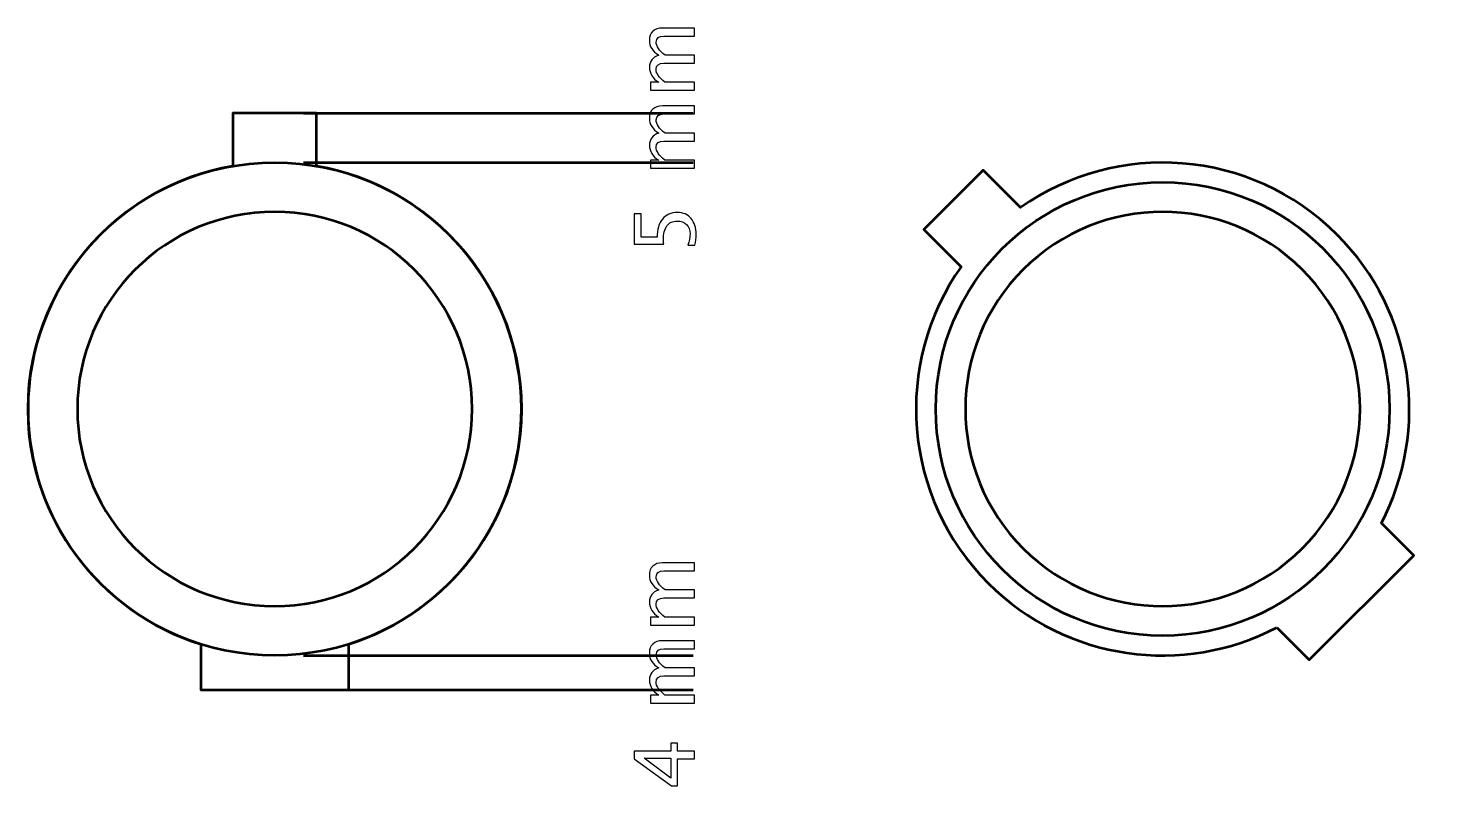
# Model space of a CAD drawing. Header units: centimetres. Extents: x -42.5 to 44.4, y -43.5 to 43.2.
# Drawn here: x -31 to -16.79, y 12.68 to 20.36 of the extents above; entities that cross this region are included whole.
import ezdxf

# ---------------------------------------------------------------- set-up
doc = ezdxf.new("R2010")
doc.units = ezdxf.units.CM
doc.header["$MEASUREMENT"] = 0
doc.layers.add('Layer 1', color=7, linetype='Continuous')

msp = doc.modelspace()

# ---------------------------------------------------------------- linework, layer by layer
at = {"layer": 'Layer 1', "color": 4, "lineweight": 53}
msp.add_ellipse((-28.49999, 16.49999), major_axis=(0, 2.50001), ratio=1, dxfattribs=at)
at = {"layer": 'Layer 1', "lineweight": 53}
msp.add_ellipse((-19.5, 16.5), major_axis=(0, 2.3), ratio=1, dxfattribs=at)
at = {"layer": 'Layer 1'}
for points, knots in [([(-24.24393, 19.73288), (-24.24393, 19.73288), (-24.69267, 19.73288), (-24.69267, 19.73288), (-24.69267, 19.73288), (-24.69267, 19.73288), (-24.69267, 19.81416), (-24.69267, 19.81416), (-24.69267, 19.81416), (-24.69267, 19.81416), (-24.60786, 19.81416), (-24.60786, 19.81416), (-24.60786, 19.81416), (-24.67065, 19.85381), (-24.70198, 19.90461), (-24.70198, 19.96684), (-24.70198, 19.96684), (-24.70198, 20.02682), (-24.67065, 20.0676), (-24.60786, 20.08933), (-24.60786, 20.08933), (-24.67122, 20.12785), (-24.70283, 20.17809), (-24.70283, 20.23975), (-24.70283, 20.23975), (-24.70283, 20.27912), (-24.69125, 20.30974), (-24.66797, 20.33162), (-24.66797, 20.33162), (-24.64469, 20.35349), (-24.61209, 20.3645), (-24.57018, 20.3645), (-24.57018, 20.3645), (-24.57018, 20.3645), (-24.24393, 20.3645), (-24.24393, 20.3645), (-24.24393, 20.3645), (-24.24393, 20.3645), (-24.24393, 20.28322), (-24.24393, 20.28322), (-24.24393, 20.28322), (-24.24393, 20.28322), (-24.55677, 20.28322), (-24.55677, 20.28322), (-24.55677, 20.28322), (-24.60786, 20.28322), (-24.6334, 20.2629), (-24.6334, 20.22226), (-24.6334, 20.22226), (-24.6334, 20.18006), (-24.60362, 20.13575), (-24.54393, 20.08933), (-24.54393, 20.08933), (-24.54393, 20.08933), (-24.24393, 20.08933), (-24.24393, 20.08933), (-24.24393, 20.08933), (-24.24393, 20.08933), (-24.24393, 20.00805), (-24.24393, 20.00805), (-24.24393, 20.00805), (-24.24393, 20.00805), (-24.55706, 20.00805), (-24.55706, 20.00805), (-24.55706, 20.00805), (-24.60856, 20.00805), (-24.63424, 19.98745), (-24.63424, 19.9461), (-24.63424, 19.9461), (-24.63424, 19.90504), (-24.60433, 19.86101), (-24.54436, 19.81416), (-24.54436, 19.81416), (-24.54436, 19.81416), (-24.24393, 19.81416), (-24.24393, 19.81416), (-24.24393, 19.81416), (-24.24393, 19.81416), (-24.24393, 19.73288), (-24.24393, 19.73288)], [0, 0, 0, 0, 0.04761905, 0.04761905, 0.04761905, 0.04761905, 0.0952381, 0.0952381, 0.0952381, 0.0952381, 0.14285714, 0.14285714, 0.14285714, 0.14285714, 0.19047619, 0.19047619, 0.19047619, 0.19047619, 0.23809524, 0.23809524, 0.23809524, 0.23809524, 0.28571429, 0.28571429, 0.28571429, 0.28571429, 0.33333333, 0.33333333, 0.33333333, 0.33333333, 0.38095238, 0.38095238, 0.38095238, 0.38095238, 0.42857143, 0.42857143, 0.42857143, 0.42857143, 0.47619048, 0.47619048, 0.47619048, 0.47619048, 0.52380952, 0.52380952, 0.52380952, 0.52380952, 0.57142857, 0.57142857, 0.57142857, 0.57142857, 0.61904762, 0.61904762, 0.61904762, 0.61904762, 0.66666667, 0.66666667, 0.66666667, 0.66666667, 0.71428571, 0.71428571, 0.71428571, 0.71428571, 0.76190476, 0.76190476, 0.76190476, 0.76190476, 0.80952381, 0.80952381, 0.80952381, 0.80952381, 0.85714286, 0.85714286, 0.85714286, 0.85714286, 0.9047619, 0.9047619, 0.9047619, 0.9047619, 1, 1, 1, 1]), ([(-24.24393, 18.94237), (-24.24393, 18.94237), (-24.69267, 18.94237), (-24.69267, 18.94237), (-24.69267, 18.94237), (-24.69267, 18.94237), (-24.69267, 19.02365), (-24.69267, 19.02365), (-24.69267, 19.02365), (-24.69267, 19.02365), (-24.60786, 19.02365), (-24.60786, 19.02365), (-24.60786, 19.02365), (-24.67065, 19.0633), (-24.70198, 19.1141), (-24.70198, 19.17633), (-24.70198, 19.17633), (-24.70198, 19.23631), (-24.67065, 19.27709), (-24.60786, 19.29882), (-24.60786, 19.29882), (-24.67122, 19.33734), (-24.70283, 19.38758), (-24.70283, 19.44924), (-24.70283, 19.44924), (-24.70283, 19.48861), (-24.69125, 19.51923), (-24.66797, 19.54111), (-24.66797, 19.54111), (-24.64469, 19.56298), (-24.61209, 19.57399), (-24.57018, 19.57399), (-24.57018, 19.57399), (-24.57018, 19.57399), (-24.24393, 19.57399), (-24.24393, 19.57399), (-24.24393, 19.57399), (-24.24393, 19.57399), (-24.24393, 19.49271), (-24.24393, 19.49271), (-24.24393, 19.49271), (-24.24393, 19.49271), (-24.55677, 19.49271), (-24.55677, 19.49271), (-24.55677, 19.49271), (-24.60786, 19.49271), (-24.6334, 19.47239), (-24.6334, 19.43175), (-24.6334, 19.43175), (-24.6334, 19.38955), (-24.60362, 19.34524), (-24.54393, 19.29882), (-24.54393, 19.29882), (-24.54393, 19.29882), (-24.24393, 19.29882), (-24.24393, 19.29882), (-24.24393, 19.29882), (-24.24393, 19.29882), (-24.24393, 19.21754), (-24.24393, 19.21754), (-24.24393, 19.21754), (-24.24393, 19.21754), (-24.55706, 19.21754), (-24.55706, 19.21754), (-24.55706, 19.21754), (-24.60856, 19.21754), (-24.63424, 19.19694), (-24.63424, 19.15559), (-24.63424, 19.15559), (-24.63424, 19.11453), (-24.60433, 19.0705), (-24.54436, 19.02365), (-24.54436, 19.02365), (-24.54436, 19.02365), (-24.24393, 19.02365), (-24.24393, 19.02365), (-24.24393, 19.02365), (-24.24393, 19.02365), (-24.24393, 18.94237), (-24.24393, 18.94237)], [0, 0, 0, 0, 0.04761905, 0.04761905, 0.04761905, 0.04761905, 0.0952381, 0.0952381, 0.0952381, 0.0952381, 0.14285714, 0.14285714, 0.14285714, 0.14285714, 0.19047619, 0.19047619, 0.19047619, 0.19047619, 0.23809524, 0.23809524, 0.23809524, 0.23809524, 0.28571429, 0.28571429, 0.28571429, 0.28571429, 0.33333333, 0.33333333, 0.33333333, 0.33333333, 0.38095238, 0.38095238, 0.38095238, 0.38095238, 0.42857143, 0.42857143, 0.42857143, 0.42857143, 0.47619048, 0.47619048, 0.47619048, 0.47619048, 0.52380952, 0.52380952, 0.52380952, 0.52380952, 0.57142857, 0.57142857, 0.57142857, 0.57142857, 0.61904762, 0.61904762, 0.61904762, 0.61904762, 0.66666667, 0.66666667, 0.66666667, 0.66666667, 0.71428571, 0.71428571, 0.71428571, 0.71428571, 0.76190476, 0.76190476, 0.76190476, 0.76190476, 0.80952381, 0.80952381, 0.80952381, 0.80952381, 0.85714286, 0.85714286, 0.85714286, 0.85714286, 0.9047619, 0.9047619, 0.9047619, 0.9047619, 1, 1, 1, 1]), ([(-24.24139, 18.16117), (-24.24139, 18.16117), (-24.3142, 18.16117), (-24.3142, 18.16117), (-24.3142, 18.16117), (-24.29783, 18.20167), (-24.28965, 18.24006), (-24.28965, 18.27674), (-24.28965, 18.27674), (-24.28965, 18.31682), (-24.3015, 18.34843), (-24.32521, 18.37143), (-24.32521, 18.37143), (-24.34892, 18.39443), (-24.38151, 18.40586), (-24.423, 18.40586), (-24.423, 18.40586), (-24.46759, 18.40586), (-24.50174, 18.38963), (-24.52531, 18.35718), (-24.52531, 18.35718), (-24.54887, 18.32472), (-24.56058, 18.27773), (-24.56058, 18.21635), (-24.56058, 18.21635), (-24.56058, 18.2021), (-24.5596, 18.187), (-24.55762, 18.17133), (-24.55762, 18.17133), (-24.55762, 18.17133), (-24.85607, 18.17133), (-24.85607, 18.17133), (-24.85607, 18.17133), (-24.85607, 18.17133), (-24.85607, 18.48122), (-24.85607, 18.48122), (-24.85607, 18.48122), (-24.85607, 18.48122), (-24.78495, 18.48122), (-24.78495, 18.48122), (-24.78495, 18.48122), (-24.78495, 18.48122), (-24.78495, 18.24245), (-24.78495, 18.24245), (-24.78495, 18.24245), (-24.78495, 18.24245), (-24.62324, 18.24245), (-24.62324, 18.24245), (-24.62324, 18.24245), (-24.62324, 18.32119), (-24.60518, 18.38258), (-24.56905, 18.42675), (-24.56905, 18.42675), (-24.53307, 18.47091), (-24.48311, 18.49307), (-24.41919, 18.49307), (-24.41919, 18.49307), (-24.35964, 18.49307), (-24.31307, 18.47303), (-24.27935, 18.43295), (-24.27935, 18.43295), (-24.24562, 18.39288), (-24.22869, 18.33756), (-24.22869, 18.26701), (-24.22869, 18.26701), (-24.22869, 18.23554), (-24.23292, 18.20026), (-24.24139, 18.16117)], [0, 0, 0, 0, 0.05555556, 0.05555556, 0.05555556, 0.05555556, 0.11111111, 0.11111111, 0.11111111, 0.11111111, 0.16666667, 0.16666667, 0.16666667, 0.16666667, 0.22222222, 0.22222222, 0.22222222, 0.22222222, 0.27777778, 0.27777778, 0.27777778, 0.27777778, 0.33333333, 0.33333333, 0.33333333, 0.33333333, 0.38888889, 0.38888889, 0.38888889, 0.38888889, 0.44444444, 0.44444444, 0.44444444, 0.44444444, 0.5, 0.5, 0.5, 0.5, 0.55555556, 0.55555556, 0.55555556, 0.55555556, 0.61111111, 0.61111111, 0.61111111, 0.61111111, 0.66666667, 0.66666667, 0.66666667, 0.66666667, 0.72222222, 0.72222222, 0.72222222, 0.72222222, 0.77777778, 0.77777778, 0.77777778, 0.77777778, 0.83333333, 0.83333333, 0.83333333, 0.83333333, 0.88888889, 0.88888889, 0.88888889, 0.88888889, 1, 1, 1, 1]), ([(-24.24393, 14.30788), (-24.24393, 14.30788), (-24.69267, 14.30788), (-24.69267, 14.30788), (-24.69267, 14.30788), (-24.69267, 14.30788), (-24.69267, 14.38916), (-24.69267, 14.38916), (-24.69267, 14.38916), (-24.69267, 14.38916), (-24.60786, 14.38916), (-24.60786, 14.38916), (-24.60786, 14.38916), (-24.67065, 14.42881), (-24.70198, 14.47961), (-24.70198, 14.54184), (-24.70198, 14.54184), (-24.70198, 14.60182), (-24.67065, 14.6426), (-24.60786, 14.66433), (-24.60786, 14.66433), (-24.67122, 14.70285), (-24.70283, 14.75309), (-24.70283, 14.81475), (-24.70283, 14.81475), (-24.70283, 14.85412), (-24.69125, 14.88474), (-24.66797, 14.90662), (-24.66797, 14.90662), (-24.64469, 14.92849), (-24.61209, 14.9395), (-24.57018, 14.9395), (-24.57018, 14.9395), (-24.57018, 14.9395), (-24.24393, 14.9395), (-24.24393, 14.9395), (-24.24393, 14.9395), (-24.24393, 14.9395), (-24.24393, 14.85822), (-24.24393, 14.85822), (-24.24393, 14.85822), (-24.24393, 14.85822), (-24.55677, 14.85822), (-24.55677, 14.85822), (-24.55677, 14.85822), (-24.60786, 14.85822), (-24.6334, 14.8379), (-24.6334, 14.79726), (-24.6334, 14.79726), (-24.6334, 14.75506), (-24.60362, 14.71075), (-24.54393, 14.66433), (-24.54393, 14.66433), (-24.54393, 14.66433), (-24.24393, 14.66433), (-24.24393, 14.66433), (-24.24393, 14.66433), (-24.24393, 14.66433), (-24.24393, 14.58305), (-24.24393, 14.58305), (-24.24393, 14.58305), (-24.24393, 14.58305), (-24.55706, 14.58305), (-24.55706, 14.58305), (-24.55706, 14.58305), (-24.60856, 14.58305), (-24.63424, 14.56245), (-24.63424, 14.5211), (-24.63424, 14.5211), (-24.63424, 14.48004), (-24.60433, 14.43601), (-24.54436, 14.38916), (-24.54436, 14.38916), (-24.54436, 14.38916), (-24.24393, 14.38916), (-24.24393, 14.38916), (-24.24393, 14.38916), (-24.24393, 14.38916), (-24.24393, 14.30788), (-24.24393, 14.30788)], [0, 0, 0, 0, 0.04761905, 0.04761905, 0.04761905, 0.04761905, 0.0952381, 0.0952381, 0.0952381, 0.0952381, 0.14285714, 0.14285714, 0.14285714, 0.14285714, 0.19047619, 0.19047619, 0.19047619, 0.19047619, 0.23809524, 0.23809524, 0.23809524, 0.23809524, 0.28571429, 0.28571429, 0.28571429, 0.28571429, 0.33333333, 0.33333333, 0.33333333, 0.33333333, 0.38095238, 0.38095238, 0.38095238, 0.38095238, 0.42857143, 0.42857143, 0.42857143, 0.42857143, 0.47619048, 0.47619048, 0.47619048, 0.47619048, 0.52380952, 0.52380952, 0.52380952, 0.52380952, 0.57142857, 0.57142857, 0.57142857, 0.57142857, 0.61904762, 0.61904762, 0.61904762, 0.61904762, 0.66666667, 0.66666667, 0.66666667, 0.66666667, 0.71428571, 0.71428571, 0.71428571, 0.71428571, 0.76190476, 0.76190476, 0.76190476, 0.76190476, 0.80952381, 0.80952381, 0.80952381, 0.80952381, 0.85714286, 0.85714286, 0.85714286, 0.85714286, 0.9047619, 0.9047619, 0.9047619, 0.9047619, 1, 1, 1, 1]), ([(-24.24393, 13.51737), (-24.24393, 13.51737), (-24.69267, 13.51737), (-24.69267, 13.51737), (-24.69267, 13.51737), (-24.69267, 13.51737), (-24.69267, 13.59865), (-24.69267, 13.59865), (-24.69267, 13.59865), (-24.69267, 13.59865), (-24.60786, 13.59865), (-24.60786, 13.59865), (-24.60786, 13.59865), (-24.67065, 13.6383), (-24.70198, 13.6891), (-24.70198, 13.75133), (-24.70198, 13.75133), (-24.70198, 13.81131), (-24.67065, 13.85209), (-24.60786, 13.87382), (-24.60786, 13.87382), (-24.67122, 13.91234), (-24.70283, 13.96258), (-24.70283, 14.02424), (-24.70283, 14.02424), (-24.70283, 14.06361), (-24.69125, 14.09423), (-24.66797, 14.11611), (-24.66797, 14.11611), (-24.64469, 14.13798), (-24.61209, 14.14899), (-24.57018, 14.14899), (-24.57018, 14.14899), (-24.57018, 14.14899), (-24.24393, 14.14899), (-24.24393, 14.14899), (-24.24393, 14.14899), (-24.24393, 14.14899), (-24.24393, 14.06771), (-24.24393, 14.06771), (-24.24393, 14.06771), (-24.24393, 14.06771), (-24.55677, 14.06771), (-24.55677, 14.06771), (-24.55677, 14.06771), (-24.60786, 14.06771), (-24.6334, 14.04739), (-24.6334, 14.00675), (-24.6334, 14.00675), (-24.6334, 13.96455), (-24.60362, 13.92024), (-24.54393, 13.87382), (-24.54393, 13.87382), (-24.54393, 13.87382), (-24.24393, 13.87382), (-24.24393, 13.87382), (-24.24393, 13.87382), (-24.24393, 13.87382), (-24.24393, 13.79254), (-24.24393, 13.79254), (-24.24393, 13.79254), (-24.24393, 13.79254), (-24.55706, 13.79254), (-24.55706, 13.79254), (-24.55706, 13.79254), (-24.60856, 13.79254), (-24.63424, 13.77194), (-24.63424, 13.73059), (-24.63424, 13.73059), (-24.63424, 13.68953), (-24.60433, 13.6455), (-24.54436, 13.59865), (-24.54436, 13.59865), (-24.54436, 13.59865), (-24.24393, 13.59865), (-24.24393, 13.59865), (-24.24393, 13.59865), (-24.24393, 13.59865), (-24.24393, 13.51737), (-24.24393, 13.51737)], [0, 0, 0, 0, 0.04761905, 0.04761905, 0.04761905, 0.04761905, 0.0952381, 0.0952381, 0.0952381, 0.0952381, 0.14285714, 0.14285714, 0.14285714, 0.14285714, 0.19047619, 0.19047619, 0.19047619, 0.19047619, 0.23809524, 0.23809524, 0.23809524, 0.23809524, 0.28571429, 0.28571429, 0.28571429, 0.28571429, 0.33333333, 0.33333333, 0.33333333, 0.33333333, 0.38095238, 0.38095238, 0.38095238, 0.38095238, 0.42857143, 0.42857143, 0.42857143, 0.42857143, 0.47619048, 0.47619048, 0.47619048, 0.47619048, 0.52380952, 0.52380952, 0.52380952, 0.52380952, 0.57142857, 0.57142857, 0.57142857, 0.57142857, 0.61904762, 0.61904762, 0.61904762, 0.61904762, 0.66666667, 0.66666667, 0.66666667, 0.66666667, 0.71428571, 0.71428571, 0.71428571, 0.71428571, 0.76190476, 0.76190476, 0.76190476, 0.76190476, 0.80952381, 0.80952381, 0.80952381, 0.80952381, 0.85714286, 0.85714286, 0.85714286, 0.85714286, 0.9047619, 0.9047619, 0.9047619, 0.9047619, 1, 1, 1, 1]), ([(-24.24393, 12.95207), (-24.24393, 12.95207), (-24.4175, 12.95207), (-24.4175, 12.95207), (-24.4175, 12.95207), (-24.4175, 12.95207), (-24.4175, 12.67606), (-24.4175, 12.67606), (-24.4175, 12.67606), (-24.4175, 12.67606), (-24.4793, 12.67606), (-24.4793, 12.67606), (-24.4793, 12.67606), (-24.4793, 12.67606), (-24.85607, 12.95207), (-24.85607, 12.95207), (-24.85607, 12.95207), (-24.85607, 12.95207), (-24.85607, 13.02827), (-24.85607, 13.02827), (-24.85607, 13.02827), (-24.85607, 13.02827), (-24.48438, 13.02827), (-24.48438, 13.02827), (-24.48438, 13.02827), (-24.48438, 13.02827), (-24.48438, 13.1104), (-24.48438, 13.1104), (-24.48438, 13.1104), (-24.48438, 13.1104), (-24.4175, 13.1104), (-24.4175, 13.1104), (-24.4175, 13.1104), (-24.4175, 13.1104), (-24.4175, 13.02827), (-24.4175, 13.02827), (-24.4175, 13.02827), (-24.4175, 13.02827), (-24.24393, 13.02827), (-24.24393, 13.02827), (-24.24393, 13.02827), (-24.24393, 13.02827), (-24.24393, 12.95207), (-24.24393, 12.95207)], [0, 0, 0, 0, 0.08333333, 0.08333333, 0.08333333, 0.08333333, 0.16666667, 0.16666667, 0.16666667, 0.16666667, 0.25, 0.25, 0.25, 0.25, 0.33333333, 0.33333333, 0.33333333, 0.33333333, 0.41666667, 0.41666667, 0.41666667, 0.41666667, 0.5, 0.5, 0.5, 0.5, 0.58333333, 0.58333333, 0.58333333, 0.58333333, 0.66666667, 0.66666667, 0.66666667, 0.66666667, 0.75, 0.75, 0.75, 0.75, 0.83333333, 0.83333333, 0.83333333, 0.83333333, 1, 1, 1, 1]), ([(-24.48438, 12.75635), (-24.48438, 12.75635), (-24.48438, 12.95715), (-24.48438, 12.95715), (-24.48438, 12.95715), (-24.48438, 12.95715), (-24.7556, 12.95715), (-24.7556, 12.95715), (-24.7556, 12.95715), (-24.7556, 12.95715), (-24.48438, 12.75635), (-24.48438, 12.75635)], [0, 0, 0, 0, 0.25, 0.25, 0.25, 0.25, 0.5, 0.5, 0.5, 0.5, 1, 1, 1, 1])]:
    msp.add_open_spline(points, degree=3, knots=knots, dxfattribs=at)
at = {"layer": 'Layer 1', "lineweight": 53}
for points, knots in [([(-29.25, 14.11454), (-30.26426, 14.43312), (-31, 15.3806), (-31, 16.5), (-31, 16.5), (-31, 17.73582), (-30.10325, 18.76205), (-28.925, 18.96386), (-28.925, 18.96386), (-28.925, 18.96386), (-28.925, 19.5), (-28.925, 19.5), (-28.925, 19.5), (-28.925, 19.5), (-28.075, 19.5), (-28.075, 19.5), (-28.075, 19.5), (-28.075, 19.5), (-28.075, 18.96386), (-28.075, 18.96386), (-28.075, 18.96386), (-26.89675, 18.76205), (-26, 17.73582), (-26, 16.5), (-26, 16.5), (-26, 15.3806), (-26.73574, 14.43312), (-27.75, 14.11454), (-27.75, 14.11454), (-27.75, 14.11454), (-27.75, 13.65), (-27.75, 13.65), (-27.75, 13.65), (-27.75, 13.65), (-29.25, 13.65), (-29.25, 13.65), (-29.25, 13.65), (-29.25, 13.65), (-29.25, 14.11454), (-29.25, 14.11454)], [0, 0, 0, 0, 0.09090909, 0.09090909, 0.09090909, 0.09090909, 0.18181818, 0.18181818, 0.18181818, 0.18181818, 0.27272727, 0.27272727, 0.27272727, 0.27272727, 0.36363636, 0.36363636, 0.36363636, 0.36363636, 0.45454545, 0.45454545, 0.45454545, 0.45454545, 0.54545455, 0.54545455, 0.54545455, 0.54545455, 0.63636364, 0.63636364, 0.63636364, 0.63636364, 0.72727273, 0.72727273, 0.72727273, 0.72727273, 0.81818182, 0.81818182, 0.81818182, 0.81818182, 1, 1, 1, 1]), ([(-28.5, 14.5), (-29.60457, 14.5), (-30.5, 15.39543), (-30.5, 16.5), (-30.5, 16.5), (-30.5, 17.60457), (-29.60457, 18.5), (-28.5, 18.5), (-28.5, 18.5), (-27.39543, 18.5), (-26.5, 17.60457), (-26.5, 16.5), (-26.5, 16.5), (-26.5, 15.39543), (-27.39543, 14.5), (-28.5, 14.5)], [0, 0, 0, 0, 0.2, 0.2, 0.2, 0.2, 0.4, 0.4, 0.4, 0.4, 0.6, 0.6, 0.6, 0.6, 1, 1, 1, 1])]:
    msp.add_open_spline(points, degree=3, knots=knots, dxfattribs=at)
for points in [[(-28.20894, 19.5), (-28.20894, 19.5), (-24.25894, 19.5), (-24.25894, 19.5)], [(-24.55, 19.5), (-24.55, 19.5), (-24.55, 19.5), (-24.55, 19.5)], [(-28.20894, 19), (-28.20894, 19), (-24.25894, 19), (-24.25894, 19)], [(-24.55, 19), (-24.55, 19), (-24.55, 19), (-24.55, 19)], [(-28.20894, 14), (-28.20894, 14), (-24.25894, 14), (-24.25894, 14)], [(-24.55, 14), (-24.55, 14), (-24.55, 14), (-24.55, 14)], [(-28.20894, 13.65), (-28.20894, 13.65), (-24.25894, 13.65), (-24.25894, 13.65)], [(-24.55, 13.65), (-24.55, 13.65), (-24.55, 13.65), (-24.55, 13.65)]]:
    msp.add_open_spline(points, degree=3, dxfattribs=at)
at = {"layer": 'Layer 1', "color": 4, "lineweight": 53}
for points, knots in [([(-18.34355, 14.28289), (-19.28601, 13.79097), (-20.47623, 13.94069), (-21.26776, 14.73223), (-21.26776, 14.73223), (-22.14162, 15.60609), (-22.23318, 16.96584), (-21.54273, 17.94169), (-21.54273, 17.94169), (-21.54273, 17.94169), (-21.92184, 18.3208), (-21.92184, 18.3208), (-21.92184, 18.3208), (-21.92184, 18.3208), (-21.3208, 18.92184), (-21.3208, 18.92184), (-21.3208, 18.92184), (-21.3208, 18.92184), (-20.94169, 18.54273), (-20.94169, 18.54273), (-20.94169, 18.54273), (-19.96584, 19.23318), (-18.60609, 19.14162), (-17.73223, 18.26776), (-17.73223, 18.26776), (-16.94069, 17.47623), (-16.79097, 16.28601), (-17.28289, 15.34355), (-17.28289, 15.34355), (-17.28289, 15.34355), (-16.95441, 15.01507), (-16.95441, 15.01507), (-16.95441, 15.01507), (-16.95441, 15.01507), (-18.01507, 13.95441), (-18.01507, 13.95441), (-18.01507, 13.95441), (-18.01507, 13.95441), (-18.34355, 14.28289), (-18.34355, 14.28289)], [0, 0, 0, 0, 0.09090909, 0.09090909, 0.09090909, 0.09090909, 0.18181818, 0.18181818, 0.18181818, 0.18181818, 0.27272727, 0.27272727, 0.27272727, 0.27272727, 0.36363636, 0.36363636, 0.36363636, 0.36363636, 0.45454545, 0.45454545, 0.45454545, 0.45454545, 0.54545455, 0.54545455, 0.54545455, 0.54545455, 0.63636364, 0.63636364, 0.63636364, 0.63636364, 0.72727273, 0.72727273, 0.72727273, 0.72727273, 0.81818182, 0.81818182, 0.81818182, 0.81818182, 1, 1, 1, 1]), ([(-18.08578, 15.08578), (-18.86683, 14.30474), (-20.13316, 14.30474), (-20.91421, 15.08578), (-20.91421, 15.08578), (-21.69526, 15.86683), (-21.69526, 17.13316), (-20.91421, 17.91421), (-20.91421, 17.91421), (-20.13316, 18.69526), (-18.86683, 18.69526), (-18.08578, 17.91421), (-18.08578, 17.91421), (-17.30474, 17.13316), (-17.30474, 15.86683), (-18.08578, 15.08578)], [0, 0, 0, 0, 0.2, 0.2, 0.2, 0.2, 0.4, 0.4, 0.4, 0.4, 0.6, 0.6, 0.6, 0.6, 1, 1, 1, 1])]:
    msp.add_open_spline(points, degree=3, knots=knots, dxfattribs=at)

doc.saveas('drawing.dxf')
